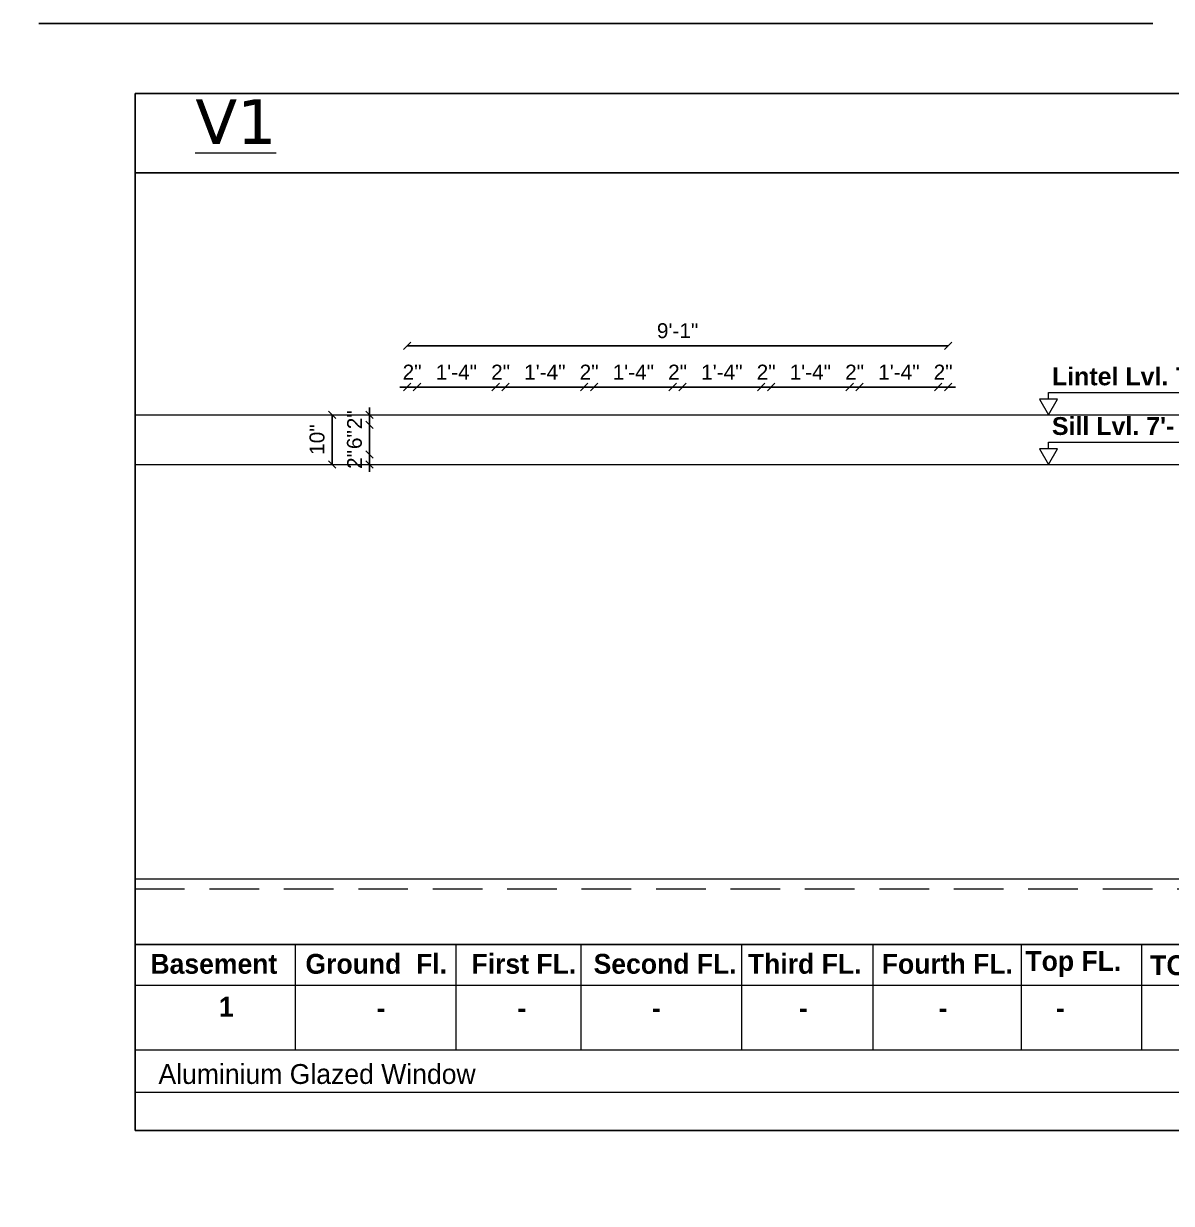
# Model space of a CAD drawing. Header units: inches. Extents: x 10755 to 33653, y -10992 to 10708.
# Drawn here: x 26151.1 to 26382.4, y 6647.1 to 6884.8 of the extents above; entities that cross this region are included whole.
import ezdxf

# ---------------------------------------------------------------- set-up
doc = ezdxf.new("R2010")
doc.units = ezdxf.units.IN
doc.header["$MEASUREMENT"] = 0
doc.linetypes.add('DASHED', pattern=[0.75, 0.5, -0.25])
for name, color, linetype, lineweight in [('dim', 6, 'Continuous', 13), ('Dimention', 4, 'Continuous', 15), ('ELE 2', 3, 'Continuous', 9), ('hatch3', 43, 'Continuous', 5), ('int dim', 6, 'Continuous', 15), ('PLASTER', 50, 'Continuous', 9), ('Text', 150, 'Continuous', 18), ('wall', 1, 'Continuous', 35)]:
    doc.layers.add(name, color=color, linetype=linetype, lineweight=lineweight)
doc.layers.add('ele 3', color=6, linetype='Continuous')
doc.styles.add('ordinary', font='arial.ttf')
doc.styles.add('SCALE 50', font='GOTHIC.TTF', dxfattribs={"height": 100})
doc.styles.get("Standard").update_dxf_attribs({"font": 'arial.ttf'})
doc.styles.add('Title Text', font='arialbd.ttf')
doc.dimstyles.new('Copy(2) of 96', dxfattribs={"dimtxt": 3, "dimasz": 1.5, "dimexe": 0.5, "dimexo": 0.5, "dimgap": 1.5, "dimtad": 1, "dimdec": 1, "dimzin": 11, "dimdsep": 46, "dimlunit": 4, "dimtxsty": 'ordinary', "dimblk": 'OBLIQUE', "dimcen": 0.09, "dimse1": 1, "dimse2": 1, "dimclrt": 7, "dimazin": 0, "dimtfac": 1, "dimtdec": 1, "dimtix": 1, "dimtmove": 2, "dimatfit": 3, "dimldrblk": 'leader', "dimfxl": 0.5, "dimfxlon": 1, "dimtolj": 1, "dimtzin": 0, "dimarcsym": 0})
doc.dimstyles.new('S8', dxfattribs={"dimscale": 8, "dimtxt": 1, "dimasz": 0.5, "dimexe": 0.5, "dimexo": 0.5, "dimgap": 0.25, "dimtad": 1, "dimzin": 3, "dimdsep": 46, "dimlunit": 4, "dimtxsty": 'Standard', "dimblk": 'ARCHTICK', "dimcen": 0, "dimclrd": 256, "dimclre": 256, "dimclrt": 6, "dimadec": 0, "dimazin": 0, "dimtfac": 0.5, "dimtix": 1, "dimtmove": 1, "dimatfit": 3, "dimfxl": 0.5, "dimfxlon": 1, "dimfrac": 1, "dimtolj": 1, "dimtzin": 0, "dimarcsym": 1})

# ---------------------------------------------------------------- blocks, each defined once
blk = doc.blocks.new('_Oblique')
at = {"layer": 'wall', "color": 0, "lineweight": -2}
blk.add_line((-0.5, -0.5), (0.5, 0.5), dxfattribs=at)
blk = doc.blocks.new('*D3387')
at = {"layer": 'Defpoints', "color": 0, "transparency": 16777216}
for p in [(26220.83, 6804.02), (26228.41, 6806.02), (26230.41, 6804.02)]:
    blk.add_point(p, dxfattribs=at)
at = {"layer": 'Dimention', "color": 0, "lineweight": -2, "transparency": 16777216}
for p, q in [((26220.83, 6806.02), (26220.83, 6807.52)), ((26220.83, 6806.02), (26220.83, 6804.02)), ((26220.83, 6804.02), (26220.83, 6802.52))]:
    blk.add_line(p, q, dxfattribs=at)
at = {"layer": 'Dimention', "color": 0, "lineweight": -2, "transparency": 16777216, "xscale": 1.5, "yscale": 1.5, "zscale": 1.5}
for p, rotation in [((26220.83, 6806.02), 270), ((26220.83, 6804.02), 90)]:
    blk.add_blockref('_Oblique', p, dxfattribs=dict(at, rotation=rotation))
at = {"layer": 'Dimention', "color": 7, "transparency": 16777216, "insert": (26217.82, 6805.02), "char_height": 3, "attachment_point": 5, "rotation": 90, "style": 'ordinary'}
blk.add_mtext('\\A1;2"', dxfattribs=at)
blk = doc.blocks.new('leader')
blk.add_solid([(-1.34, 0.32), (0, 0), (-1.34, -0.32)])
blk = doc.blocks.new('*D3388')
at = {"layer": 'Defpoints', "color": 0, "transparency": 16777216}
for p in [(26230.41, 6804.02), (26220.83, 6798.02), (26230.41, 6798.02)]:
    blk.add_point(p, dxfattribs=at)
at = {"layer": 'Dimention', "color": 0, "lineweight": -2, "transparency": 16777216}
for p, q in [((26220.83, 6804.02), (26220.83, 6805.52)), ((26220.83, 6804.02), (26220.83, 6798.02)), ((26220.83, 6798.02), (26220.83, 6796.52))]:
    blk.add_line(p, q, dxfattribs=at)
at = {"layer": 'Dimention', "color": 0, "lineweight": -2, "transparency": 16777216, "xscale": 1.5, "yscale": 1.5, "zscale": 1.5}
for p, rotation in [((26220.83, 6804.02), 270), ((26220.83, 6798.02), 90)]:
    blk.add_blockref('_Oblique', p, dxfattribs=dict(at, rotation=rotation))
at = {"layer": 'Dimention', "color": 7, "transparency": 16777216, "insert": (26217.8, 6801.02), "char_height": 3, "attachment_point": 5, "rotation": 90, "style": 'ordinary'}
blk.add_mtext('\\A1;6"', dxfattribs=at)
blk = doc.blocks.new('*D3389')
at = {"layer": 'Defpoints', "color": 0, "transparency": 16777216}
for p in [(26230.41, 6798.02), (26220.83, 6796.02), (26228.41, 6796.02)]:
    blk.add_point(p, dxfattribs=at)
at = {"layer": 'Dimention', "color": 0, "lineweight": -2, "transparency": 16777216}
for p, q in [((26220.83, 6798.02), (26220.83, 6799.52)), ((26220.83, 6798.02), (26220.83, 6796.02)), ((26220.83, 6796.02), (26220.83, 6794.52))]:
    blk.add_line(p, q, dxfattribs=at)
at = {"layer": 'Dimention', "color": 0, "lineweight": -2, "transparency": 16777216, "xscale": 1.5, "yscale": 1.5, "zscale": 1.5}
for p, rotation in [((26220.83, 6798.02), 270), ((26220.83, 6796.02), 90)]:
    blk.add_blockref('_Oblique', p, dxfattribs=dict(at, rotation=rotation))
at = {"layer": 'Dimention', "color": 7, "transparency": 16777216, "insert": (26217.82, 6797.02), "char_height": 3, "attachment_point": 5, "rotation": 90, "style": 'ordinary'}
blk.add_mtext('\\A1;2"', dxfattribs=at)
blk = doc.blocks.new('*D3390')
at = {"layer": 'Defpoints', "color": 0, "transparency": 16777216}
for p in [(26228.41, 6806.02), (26213.3, 6796.02), (26228.41, 6796.02)]:
    blk.add_point(p, dxfattribs=at)
at = {"layer": 'Dimention', "color": 0, "lineweight": -2, "transparency": 16777216}
blk.add_line((26213.3, 6806.02), (26213.3, 6796.02), dxfattribs=at)
at = {"layer": 'Dimention', "color": 0, "lineweight": -2, "transparency": 16777216, "xscale": 1.5, "yscale": 1.5, "zscale": 1.5}
for p, rotation in [((26213.3, 6806.02), 90), ((26213.3, 6796.02), 270)]:
    blk.add_blockref('_Oblique', p, dxfattribs=dict(at, rotation=rotation))
at = {"layer": 'Dimention', "color": 7, "transparency": 16777216, "insert": (26210.27, 6801.02), "char_height": 3, "attachment_point": 5, "rotation": 90, "style": 'ordinary'}
blk.add_mtext('\\A1;10"', dxfattribs=at)
blk = doc.blocks.new('*D3391')
at = {"layer": 'Defpoints', "color": 0, "transparency": 16777216}
for p in [(26230.41, 6811.61), (26228.41, 6806.02), (26230.41, 6804.02)]:
    blk.add_point(p, dxfattribs=at)
at = {"layer": 'Dimention', "color": 0, "lineweight": -2, "transparency": 16777216}
for p, q in [((26228.41, 6811.61), (26226.91, 6811.61)), ((26228.41, 6811.61), (26230.41, 6811.61)), ((26230.41, 6811.61), (26231.91, 6811.61))]:
    blk.add_line(p, q, dxfattribs=at)
at = {"layer": 'Dimention', "color": 0, "lineweight": -2, "transparency": 16777216, "xscale": 1.5, "yscale": 1.5, "zscale": 1.5}
blk.add_blockref('_Oblique', (26228.41, 6811.61), dxfattribs=at)
at = {"layer": 'Dimention', "color": 0, "lineweight": -2, "transparency": 16777216, "xscale": 1.5, "yscale": 1.5, "zscale": 1.5, "rotation": 180}
blk.add_blockref('_Oblique', (26230.41, 6811.61), dxfattribs=at)
at = {"layer": 'Dimention', "color": 7, "transparency": 16777216, "insert": (26229.41, 6814.62), "char_height": 3, "attachment_point": 5, "style": 'ordinary'}
blk.add_mtext('\\A1;2"', dxfattribs=at)
blk = doc.blocks.new('*D3392')
at = {"layer": 'Defpoints', "color": 0, "transparency": 16777216}
for p in [(26246.25, 6811.61), (26230.41, 6804.02), (26246.25, 6804.02)]:
    blk.add_point(p, dxfattribs=at)
at = {"layer": 'Dimention', "color": 0, "lineweight": -2, "transparency": 16777216}
blk.add_line((26230.41, 6811.61), (26246.25, 6811.61), dxfattribs=at)
at = {"layer": 'Dimention', "color": 0, "lineweight": -2, "transparency": 16777216, "xscale": 1.5, "yscale": 1.5, "zscale": 1.5, "rotation": 180}
blk.add_blockref('_Oblique', (26230.41, 6811.61), dxfattribs=at)
at = {"layer": 'Dimention', "color": 0, "lineweight": -2, "transparency": 16777216, "xscale": 1.5, "yscale": 1.5, "zscale": 1.5}
blk.add_blockref('_Oblique', (26246.25, 6811.61), dxfattribs=at)
at = {"layer": 'Dimention', "color": 7, "transparency": 16777216, "insert": (26238.33, 6814.62), "char_height": 3, "attachment_point": 5, "style": 'ordinary'}
blk.add_mtext('\\A1;1\'-4"', dxfattribs=at)
blk = doc.blocks.new('*D3393')
at = {"layer": 'Defpoints', "color": 0, "transparency": 16777216}
for p in [(26248.25, 6811.61), (26246.25, 6804.02), (26248.25, 6804.02)]:
    blk.add_point(p, dxfattribs=at)
at = {"layer": 'Dimention', "color": 0, "lineweight": -2, "transparency": 16777216}
for p, q in [((26246.25, 6811.61), (26244.75, 6811.61)), ((26246.25, 6811.61), (26248.25, 6811.61)), ((26248.25, 6811.61), (26249.75, 6811.61))]:
    blk.add_line(p, q, dxfattribs=at)
at = {"layer": 'Dimention', "color": 0, "lineweight": -2, "transparency": 16777216, "xscale": 1.5, "yscale": 1.5, "zscale": 1.5}
blk.add_blockref('_Oblique', (26246.25, 6811.61), dxfattribs=at)
at = {"layer": 'Dimention', "color": 0, "lineweight": -2, "transparency": 16777216, "xscale": 1.5, "yscale": 1.5, "zscale": 1.5, "rotation": 180}
blk.add_blockref('_Oblique', (26248.25, 6811.61), dxfattribs=at)
at = {"layer": 'Dimention', "color": 7, "transparency": 16777216, "insert": (26247.25, 6814.62), "char_height": 3, "attachment_point": 5, "style": 'ordinary'}
blk.add_mtext('\\A1;2"', dxfattribs=at)
blk = doc.blocks.new('*D3394')
at = {"layer": 'Defpoints', "color": 0, "transparency": 16777216}
for p in [(26264.08, 6811.61), (26248.25, 6804.02), (26264.08, 6804.02)]:
    blk.add_point(p, dxfattribs=at)
at = {"layer": 'Dimention', "color": 0, "lineweight": -2, "transparency": 16777216}
blk.add_line((26248.25, 6811.61), (26264.08, 6811.61), dxfattribs=at)
at = {"layer": 'Dimention', "color": 0, "lineweight": -2, "transparency": 16777216, "xscale": 1.5, "yscale": 1.5, "zscale": 1.5, "rotation": 180}
blk.add_blockref('_Oblique', (26248.25, 6811.61), dxfattribs=at)
at = {"layer": 'Dimention', "color": 0, "lineweight": -2, "transparency": 16777216, "xscale": 1.5, "yscale": 1.5, "zscale": 1.5}
blk.add_blockref('_Oblique', (26264.08, 6811.61), dxfattribs=at)
at = {"layer": 'Dimention', "color": 7, "transparency": 16777216, "insert": (26256.16, 6814.62), "char_height": 3, "attachment_point": 5, "style": 'ordinary'}
blk.add_mtext('\\A1;1\'-4"', dxfattribs=at)
blk = doc.blocks.new('*D3395')
at = {"layer": 'Defpoints', "color": 0, "transparency": 16777216}
for p in [(26266.08, 6811.61), (26264.08, 6804.02), (26266.08, 6804.02)]:
    blk.add_point(p, dxfattribs=at)
at = {"layer": 'Dimention', "color": 0, "lineweight": -2, "transparency": 16777216}
for p, q in [((26264.08, 6811.61), (26262.58, 6811.61)), ((26264.08, 6811.61), (26266.08, 6811.61)), ((26266.08, 6811.61), (26267.58, 6811.61))]:
    blk.add_line(p, q, dxfattribs=at)
at = {"layer": 'Dimention', "color": 0, "lineweight": -2, "transparency": 16777216, "xscale": 1.5, "yscale": 1.5, "zscale": 1.5}
blk.add_blockref('_Oblique', (26264.08, 6811.61), dxfattribs=at)
at = {"layer": 'Dimention', "color": 0, "lineweight": -2, "transparency": 16777216, "xscale": 1.5, "yscale": 1.5, "zscale": 1.5, "rotation": 180}
blk.add_blockref('_Oblique', (26266.08, 6811.61), dxfattribs=at)
at = {"layer": 'Dimention', "color": 7, "transparency": 16777216, "insert": (26265.08, 6814.62), "char_height": 3, "attachment_point": 5, "style": 'ordinary'}
blk.add_mtext('\\A1;2"', dxfattribs=at)
blk = doc.blocks.new('*D3396')
at = {"layer": 'Defpoints', "color": 0, "transparency": 16777216}
for p in [(26281.91, 6811.61), (26266.08, 6804.02), (26281.91, 6804.02)]:
    blk.add_point(p, dxfattribs=at)
at = {"layer": 'Dimention', "color": 0, "lineweight": -2, "transparency": 16777216}
blk.add_line((26266.08, 6811.61), (26281.91, 6811.61), dxfattribs=at)
at = {"layer": 'Dimention', "color": 0, "lineweight": -2, "transparency": 16777216, "xscale": 1.5, "yscale": 1.5, "zscale": 1.5, "rotation": 180}
blk.add_blockref('_Oblique', (26266.08, 6811.61), dxfattribs=at)
at = {"layer": 'Dimention', "color": 0, "lineweight": -2, "transparency": 16777216, "xscale": 1.5, "yscale": 1.5, "zscale": 1.5}
blk.add_blockref('_Oblique', (26281.91, 6811.61), dxfattribs=at)
at = {"layer": 'Dimention', "color": 7, "transparency": 16777216, "insert": (26274, 6814.62), "char_height": 3, "attachment_point": 5, "style": 'ordinary'}
blk.add_mtext('\\A1;1\'-4"', dxfattribs=at)
blk = doc.blocks.new('*D3397')
at = {"layer": 'Defpoints', "color": 0, "transparency": 16777216}
for p in [(26283.91, 6811.61), (26281.91, 6804.02), (26283.91, 6804.02)]:
    blk.add_point(p, dxfattribs=at)
at = {"layer": 'Dimention', "color": 0, "lineweight": -2, "transparency": 16777216}
for p, q in [((26281.91, 6811.61), (26280.41, 6811.61)), ((26281.91, 6811.61), (26283.91, 6811.61)), ((26283.91, 6811.61), (26285.41, 6811.61))]:
    blk.add_line(p, q, dxfattribs=at)
at = {"layer": 'Dimention', "color": 0, "lineweight": -2, "transparency": 16777216, "xscale": 1.5, "yscale": 1.5, "zscale": 1.5}
blk.add_blockref('_Oblique', (26281.91, 6811.61), dxfattribs=at)
at = {"layer": 'Dimention', "color": 0, "lineweight": -2, "transparency": 16777216, "xscale": 1.5, "yscale": 1.5, "zscale": 1.5, "rotation": 180}
blk.add_blockref('_Oblique', (26283.91, 6811.61), dxfattribs=at)
at = {"layer": 'Dimention', "color": 7, "transparency": 16777216, "insert": (26282.91, 6814.62), "char_height": 3, "attachment_point": 5, "style": 'ordinary'}
blk.add_mtext('\\A1;2"', dxfattribs=at)
blk = doc.blocks.new('*D3398')
at = {"layer": 'Defpoints', "color": 0, "transparency": 16777216}
for p in [(26299.75, 6811.61), (26283.91, 6804.02), (26299.75, 6804.02)]:
    blk.add_point(p, dxfattribs=at)
at = {"layer": 'Dimention', "color": 0, "lineweight": -2, "transparency": 16777216}
blk.add_line((26283.91, 6811.61), (26299.75, 6811.61), dxfattribs=at)
at = {"layer": 'Dimention', "color": 0, "lineweight": -2, "transparency": 16777216, "xscale": 1.5, "yscale": 1.5, "zscale": 1.5, "rotation": 180}
blk.add_blockref('_Oblique', (26283.91, 6811.61), dxfattribs=at)
at = {"layer": 'Dimention', "color": 0, "lineweight": -2, "transparency": 16777216, "xscale": 1.5, "yscale": 1.5, "zscale": 1.5}
blk.add_blockref('_Oblique', (26299.75, 6811.61), dxfattribs=at)
at = {"layer": 'Dimention', "color": 7, "transparency": 16777216, "insert": (26291.83, 6814.62), "char_height": 3, "attachment_point": 5, "style": 'ordinary'}
blk.add_mtext('\\A1;1\'-4"', dxfattribs=at)
blk = doc.blocks.new('*D3399')
at = {"layer": 'Defpoints', "color": 0, "transparency": 16777216}
for p in [(26301.75, 6811.61), (26299.75, 6804.02), (26301.75, 6804.02)]:
    blk.add_point(p, dxfattribs=at)
at = {"layer": 'Dimention', "color": 0, "lineweight": -2, "transparency": 16777216}
for p, q in [((26299.75, 6811.61), (26298.25, 6811.61)), ((26299.75, 6811.61), (26301.75, 6811.61)), ((26301.75, 6811.61), (26303.25, 6811.61))]:
    blk.add_line(p, q, dxfattribs=at)
at = {"layer": 'Dimention', "color": 0, "lineweight": -2, "transparency": 16777216, "xscale": 1.5, "yscale": 1.5, "zscale": 1.5}
blk.add_blockref('_Oblique', (26299.75, 6811.61), dxfattribs=at)
at = {"layer": 'Dimention', "color": 0, "lineweight": -2, "transparency": 16777216, "xscale": 1.5, "yscale": 1.5, "zscale": 1.5, "rotation": 180}
blk.add_blockref('_Oblique', (26301.75, 6811.61), dxfattribs=at)
at = {"layer": 'Dimention', "color": 7, "transparency": 16777216, "insert": (26300.75, 6814.62), "char_height": 3, "attachment_point": 5, "style": 'ordinary'}
blk.add_mtext('\\A1;2"', dxfattribs=at)
blk = doc.blocks.new('*D3400')
at = {"layer": 'Defpoints', "color": 0, "transparency": 16777216}
for p in [(26317.58, 6811.61), (26301.75, 6804.02), (26317.58, 6804.02)]:
    blk.add_point(p, dxfattribs=at)
at = {"layer": 'Dimention', "color": 0, "lineweight": -2, "transparency": 16777216}
blk.add_line((26301.75, 6811.61), (26317.58, 6811.61), dxfattribs=at)
at = {"layer": 'Dimention', "color": 0, "lineweight": -2, "transparency": 16777216, "xscale": 1.5, "yscale": 1.5, "zscale": 1.5, "rotation": 180}
blk.add_blockref('_Oblique', (26301.75, 6811.61), dxfattribs=at)
at = {"layer": 'Dimention', "color": 0, "lineweight": -2, "transparency": 16777216, "xscale": 1.5, "yscale": 1.5, "zscale": 1.5}
blk.add_blockref('_Oblique', (26317.58, 6811.61), dxfattribs=at)
at = {"layer": 'Dimention', "color": 7, "transparency": 16777216, "insert": (26309.66, 6814.62), "char_height": 3, "attachment_point": 5, "style": 'ordinary'}
blk.add_mtext('\\A1;1\'-4"', dxfattribs=at)
blk = doc.blocks.new('*D3401')
at = {"layer": 'Defpoints', "color": 0, "transparency": 16777216}
for p in [(26319.58, 6811.61), (26317.58, 6804.02), (26319.58, 6804.02)]:
    blk.add_point(p, dxfattribs=at)
at = {"layer": 'Dimention', "color": 0, "lineweight": -2, "transparency": 16777216}
for p, q in [((26317.58, 6811.61), (26316.08, 6811.61)), ((26317.58, 6811.61), (26319.58, 6811.61)), ((26319.58, 6811.61), (26321.08, 6811.61))]:
    blk.add_line(p, q, dxfattribs=at)
at = {"layer": 'Dimention', "color": 0, "lineweight": -2, "transparency": 16777216, "xscale": 1.5, "yscale": 1.5, "zscale": 1.5}
blk.add_blockref('_Oblique', (26317.58, 6811.61), dxfattribs=at)
at = {"layer": 'Dimention', "color": 0, "lineweight": -2, "transparency": 16777216, "xscale": 1.5, "yscale": 1.5, "zscale": 1.5, "rotation": 180}
blk.add_blockref('_Oblique', (26319.58, 6811.61), dxfattribs=at)
at = {"layer": 'Dimention', "color": 7, "transparency": 16777216, "insert": (26318.58, 6814.62), "char_height": 3, "attachment_point": 5, "style": 'ordinary'}
blk.add_mtext('\\A1;2"', dxfattribs=at)
blk = doc.blocks.new('*D3402')
at = {"layer": 'Defpoints', "color": 0, "transparency": 16777216}
for p in [(26335.41, 6811.61), (26319.58, 6804.02), (26335.41, 6804.02)]:
    blk.add_point(p, dxfattribs=at)
at = {"layer": 'Dimention', "color": 0, "lineweight": -2, "transparency": 16777216}
blk.add_line((26319.58, 6811.61), (26335.41, 6811.61), dxfattribs=at)
at = {"layer": 'Dimention', "color": 0, "lineweight": -2, "transparency": 16777216, "xscale": 1.5, "yscale": 1.5, "zscale": 1.5, "rotation": 180}
blk.add_blockref('_Oblique', (26319.58, 6811.61), dxfattribs=at)
at = {"layer": 'Dimention', "color": 0, "lineweight": -2, "transparency": 16777216, "xscale": 1.5, "yscale": 1.5, "zscale": 1.5}
blk.add_blockref('_Oblique', (26335.41, 6811.61), dxfattribs=at)
at = {"layer": 'Dimention', "color": 7, "transparency": 16777216, "insert": (26327.5, 6814.62), "char_height": 3, "attachment_point": 5, "style": 'ordinary'}
blk.add_mtext('\\A1;1\'-4"', dxfattribs=at)
blk = doc.blocks.new('*D3403')
at = {"layer": 'Defpoints', "color": 0, "transparency": 16777216}
for p in [(26337.41, 6811.61), (26335.41, 6804.02), (26337.41, 6806.02)]:
    blk.add_point(p, dxfattribs=at)
at = {"layer": 'Dimention', "color": 0, "lineweight": -2, "transparency": 16777216}
for p, q in [((26335.41, 6811.61), (26333.91, 6811.61)), ((26335.41, 6811.61), (26337.41, 6811.61)), ((26337.41, 6811.61), (26338.91, 6811.61))]:
    blk.add_line(p, q, dxfattribs=at)
at = {"layer": 'Dimention', "color": 0, "lineweight": -2, "transparency": 16777216, "xscale": 1.5, "yscale": 1.5, "zscale": 1.5}
blk.add_blockref('_Oblique', (26335.41, 6811.61), dxfattribs=at)
at = {"layer": 'Dimention', "color": 0, "lineweight": -2, "transparency": 16777216, "xscale": 1.5, "yscale": 1.5, "zscale": 1.5, "rotation": 180}
blk.add_blockref('_Oblique', (26337.41, 6811.61), dxfattribs=at)
at = {"layer": 'Dimention', "color": 7, "transparency": 16777216, "insert": (26336.41, 6814.62), "char_height": 3, "attachment_point": 5, "style": 'ordinary'}
blk.add_mtext('\\A1;2"', dxfattribs=at)
blk = doc.blocks.new('*D3404')
at = {"layer": 'Defpoints', "color": 0, "transparency": 16777216}
for p in [(26337.41, 6819.92), (26228.41, 6806.02), (26337.41, 6806.02)]:
    blk.add_point(p, dxfattribs=at)
at = {"layer": 'Dimention', "color": 0, "lineweight": -2, "transparency": 16777216}
blk.add_line((26228.41, 6819.92), (26337.41, 6819.92), dxfattribs=at)
at = {"layer": 'Dimention', "color": 0, "lineweight": -2, "transparency": 16777216, "xscale": 1.5, "yscale": 1.5, "zscale": 1.5, "rotation": 180}
blk.add_blockref('_Oblique', (26228.41, 6819.92), dxfattribs=at)
at = {"layer": 'Dimention', "color": 0, "lineweight": -2, "transparency": 16777216, "xscale": 1.5, "yscale": 1.5, "zscale": 1.5}
blk.add_blockref('_Oblique', (26337.41, 6819.92), dxfattribs=at)
at = {"layer": 'Dimention', "color": 7, "transparency": 16777216, "insert": (26282.91, 6822.95), "char_height": 3, "attachment_point": 5, "style": 'ordinary'}
blk.add_mtext('\\A1;9\'-1"', dxfattribs=at)
blk = doc.blocks.new('*U1893')
blk.add_line((-3.85, 0), (3.85, 0))
blk.add_lwpolyline([(0, 0), (1.52, 2.64), (-1.52, 2.64)], close=True)
blk.add_lwpolyline([(0, 2.64), (0, 3.74), (28.74, 3.74)])
at = {"style": 'Title Text'}
blk.add_attdef('SILL', (0.57, 4.95), '', height=3, dxfattribs=at)
blk = doc.blocks.new('_ArchTick')
at = {"color": 0, "const_width": 0.15}
blk.add_lwpolyline([(-0.5, -0.5), (0.5, 0.5)], dxfattribs=at)
blk = doc.blocks.new('*D3627')
at = {"layer": 'Defpoints', "color": 0, "transparency": 16777216}
for p in [(31969.25, 7241.82), (11281.95, 6632.82), (31991.14, 6632.82)]:
    blk.add_point(p, dxfattribs=at)
at = {"layer": 'dim', "lineweight": -2, "transparency": 16777216}
for p, q in [((31987.14, 7241.82), (31995.14, 7241.82)), ((31991.14, 7241.82), (31991.14, 6632.82)), ((31987.14, 6632.82), (31995.14, 6632.82))]:
    blk.add_line(p, q, dxfattribs=at)
at = {"layer": 'dim', "lineweight": -2, "transparency": 16777216, "xscale": 4, "yscale": 4, "zscale": 4}
for p, rotation in [((31991.14, 7241.82), 90), ((31991.14, 6632.82), 270)]:
    blk.add_blockref('_ArchTick', p, dxfattribs=dict(at, rotation=rotation))
at = {"layer": 'dim', "color": 6, "transparency": 16777216, "insert": (31985.05, 6937.32), "char_height": 8, "attachment_point": 5, "rotation": 90}
blk.add_mtext('\\A1;50\'-9"', dxfattribs=at)

msp = doc.modelspace()

# ---------------------------------------------------------------- linework, layer by layer
at = {"layer": 'ELE 2', "ltscale": 12}
for p, q in [((26205.939, 6677.997), (26205.939, 6699.292)), ((26238.297, 6677.997), (26238.297, 6699.292)), ((26263.479, 6677.997), (26263.479, 6699.292)), ((26295.837, 6677.997), (26295.837, 6699.292)), ((26322.332, 6677.997), (26322.332, 6699.292)), ((26352.214, 6677.997), (26352.214, 6699.292)), ((26376.479, 6677.997), (26376.479, 6699.292)), ((26398.05, 6691.035), (26173.581, 6691.035)), ((26398.05, 6677.997), (26173.581, 6677.997)), ((26398.05, 6669.457), (26173.581, 6669.457))]:
    msp.add_line(p, q, dxfattribs=at)
at = {"layer": 'ele 3', "ltscale": 12}
for p, q in [((26378.666, 6884.846), (26154.196, 6884.846)), ((26173.581, 6870.778), (26398.05, 6870.778)), ((26173.581, 6661.799), (26173.581, 6870.778)), ((26173.581, 6854.752), (26398.05, 6854.752)), ((26173.581, 6699.292), (26398.05, 6699.292)), ((26398.05, 6661.799), (26173.581, 6661.799))]:
    msp.add_line(p, q, dxfattribs=at)
at = {"layer": 'hatch3', "linetype": 'DASHED', "lineweight": 0, "ltscale": 20}
msp.add_line((26173.581, 6710.52), (26398.05, 6710.52), dxfattribs=at)
at = {"layer": 'PLASTER', "ltscale": 50}
for p, q in [((26173.581, 6806.02), (26398.05, 6806.02)), ((26173.581, 6796.02), (26398.05, 6796.02)), ((26173.581, 6712.52), (26398.05, 6712.52))]:
    msp.add_line(p, q, dxfattribs=at)

# ---------------------------------------------------------------- block references
at = {"layer": 'int dim', "xscale": 1.199999999953434, "yscale": 1.199999999953434, "zscale": 1.199999999953434}
for p, values in [((26357.651, 6806.02), {'SILL': 'Lintel Lvl. 7\'- 11.5"'}), ((26357.651, 6796.02), {'SILL': 'Sill Lvl. 7\'- 1.5"'})]:
    msp.add_blockref('*U1893', p, dxfattribs=at).add_auto_attribs(values)

# ---------------------------------------------------------------- texts
at = {"layer": 'Text', "insert": (26185.73, 6869.608), "char_height": 9, "width": 62.34375, "attachment_point": 1}
msp.add_mtext('{\\fVerdana|b0|i0|c0|p34;\\LV1}', dxfattribs=at)
at = {"layer": 'Text', "ltscale": 100, "char_height": 4, "style": 'SCALE 50'}
for s, insert, width, attachment_point in [('{\\fCentury Gothic|b1|i0|c0|p34;Basement}', (26189.466, 6695.367), 40.38197, 5), ('{\\fCentury Gothic|b1|i0|c0|p34;Ground  Fl.}', (26222.192, 6695.367), 40.38197, 5), ('{\\fCentury Gothic|b1|i0|c0|p34;First FL.}', (26251.924, 6695.367), 40.38197, 5), ('{\\fCentury Gothic|b1|i0|c0|p34;Second FL.}', (26280.397, 6695.367), 40.38197, 5), ('{\\fCentury Gothic|b1|i0|c0|p34;Third FL.}', (26308.514, 6695.367), 40.38197, 5), ('{\\fCentury Gothic|b1|i0|c0|p34;Fourth FL.}', (26337.274, 6695.367), 40.38197, 5), ('{\\fCentury Gothic|b1|i0|c0|p34;Top FL.}', (26362.66, 6695.367), 40.38197, 5), ('{\\fCentury Gothic|b1|i0|c0|p34;TOTAL}', (26387.051, 6695.084), 40.38197, 5), ('{\\fCentury Gothic|b1|i0|c0|p34;1}', (26191.983, 6686.75), 40.38197, 5), ('{\\fCentury Gothic|b1|i0|c0|p34;-}', (26223.166, 6686.534), 40.38197, 5), ('{\\fCentury Gothic|b1|i0|c0|p34;-}', (26251.529, 6686.534), 40.38197, 5), ('{\\fCentury Gothic|b1|i0|c0|p34;-}', (26278.603, 6686.534), 40.38197, 5), ('{\\fCentury Gothic|b1|i0|c0|p34;-}', (26308.255, 6686.534), 40.38197, 5), ('{\\fCentury Gothic|b1|i0|c0|p34;-}', (26336.404, 6686.534), 40.38197, 5), ('{\\fCentury Gothic|b1|i0|c0|p34;-}', (26360.05, 6686.534), 40.38197, 5), ('Aluminium Glazed Window', (26178.305, 6673.164), 82.89521, 4)]:
    msp.add_mtext(s, dxfattribs=dict(at, insert=insert, width=width, attachment_point=attachment_point))

# ---------------------------------------------------------------- dimensions: what is measured, and where the dimension line sits
at = {"layer": 'dim'}
dim = msp.add_linear_dim(base=(31991.136, 6632.82), p1=(31969.254, 7241.819), p2=(11281.953, 6632.82), angle=90, dimstyle='S8', dxfattribs=at)
dim.commit()
dim.dimension.update_dxf_attribs({"geometry": '*D3627', "text_midpoint": (31985.051, 6937.319)})
at = {"layer": 'Dimention'}
for base, p1, p2, picture, middle in [((26337.413, 6819.915), (26228.413, 6806.02), (26337.413, 6806.02), '*D3404', (26282.913, 6822.947)), ((26230.413, 6811.611), (26228.413, 6806.02), (26230.413, 6804.02), '*D3391', (26229.413, 6814.617)), ((26246.246, 6811.611), (26230.413, 6804.02), (26246.246, 6804.02), '*D3392', (26238.329, 6814.617)), ((26248.246, 6811.611), (26246.246, 6804.02), (26248.246, 6804.02), '*D3393', (26247.246, 6814.617)), ((26264.079, 6811.611), (26248.246, 6804.02), (26264.079, 6804.02), '*D3394', (26256.163, 6814.617)), ((26266.079, 6811.611), (26264.079, 6804.02), (26266.079, 6804.02), '*D3395', (26265.079, 6814.617)), ((26281.913, 6811.611), (26266.079, 6804.02), (26281.913, 6804.02), '*D3396', (26273.996, 6814.617)), ((26283.913, 6811.611), (26281.913, 6804.02), (26283.913, 6804.02), '*D3397', (26282.913, 6814.617)), ((26299.746, 6811.611), (26283.913, 6804.02), (26299.746, 6804.02), '*D3398', (26291.829, 6814.617)), ((26301.746, 6811.611), (26299.746, 6804.02), (26301.746, 6804.02), '*D3399', (26300.746, 6814.617)), ((26317.579, 6811.611), (26301.746, 6804.02), (26317.579, 6804.02), '*D3400', (26309.663, 6814.617)), ((26319.579, 6811.611), (26317.579, 6804.02), (26319.579, 6804.02), '*D3401', (26318.579, 6814.617)), ((26335.413, 6811.611), (26319.579, 6804.02), (26335.413, 6804.02), '*D3402', (26327.496, 6814.617)), ((26337.413, 6811.611), (26335.413, 6804.02), (26337.413, 6806.02), '*D3403', (26336.413, 6814.617))]:
    dim = msp.add_linear_dim(base=base, p1=p1, p2=p2, dimstyle='Copy(2) of 96', dxfattribs=at)
    dim.commit()
    dim.dimension.update_dxf_attribs({"geometry": picture, "text_midpoint": middle})
for base, p1, p2, picture, middle in [((26213.304, 6796.02), (26228.413, 6806.02), (26228.413, 6796.02), '*D3390', (26210.272, 6801.02)), ((26220.827, 6804.02), (26228.413, 6806.02), (26230.413, 6804.02), '*D3387', (26217.821, 6805.02)), ((26220.827, 6798.02), (26230.413, 6804.02), (26230.413, 6798.02), '*D3388', (26217.795, 6801.02)), ((26220.827, 6796.02), (26230.413, 6798.02), (26228.413, 6796.02), '*D3389', (26217.821, 6797.02))]:
    dim = msp.add_linear_dim(base=base, p1=p1, p2=p2, angle=90, dimstyle='Copy(2) of 96', dxfattribs=at)
    dim.commit()
    dim.dimension.update_dxf_attribs({"geometry": picture, "text_midpoint": middle})

doc.saveas('drawing.dxf')
